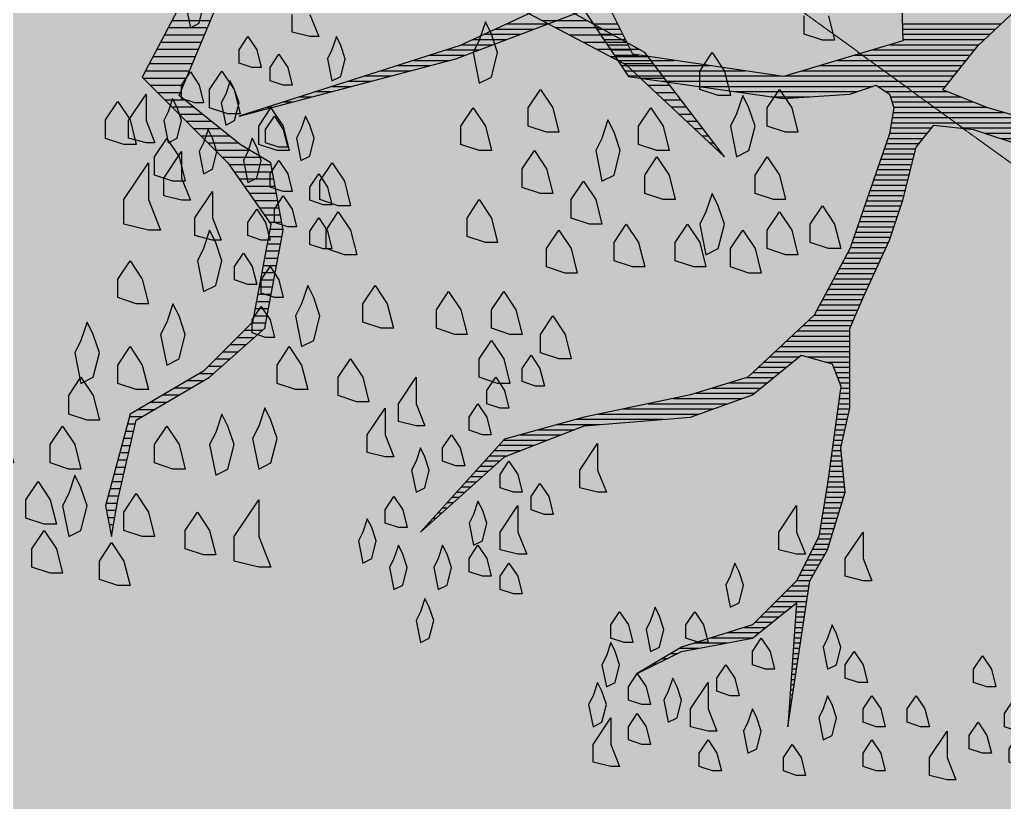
# Model space of a CAD drawing. Header units: millimetres. Extents: x -249630 to 95394, y -188036 to 109963.
# Drawn here: x -97251 to -96021, y 51603 to 52581 of the extents above; entities that cross this region are included whole.
import ezdxf

# ---------------------------------------------------------------- set-up
doc = ezdxf.new("R2010")
doc.units = ezdxf.units.MM
doc.linetypes.add('HIDDEN2', pattern=[4.7625, 3.175, -1.5875])
doc.layers.add('Arboles', color=86, linetype='Continuous')
doc.layers.add('Layer2', color=8, linetype='Continuous')

# ---------------------------------------------------------------- blocks, each defined once
blk = doc.blocks.new('A1')
at = {"color": 251}
for p, q in [((7.2747, 9.7881), (7.3534, 9.7881)), ((7.4418, 9.7881), (7.4883, 9.7881)), ((8.0351, 9.7881), (8.2244, 9.7881)), ((7.2532, 9.7781), (7.3271, 9.7781)), ((7.4484, 9.7781), (7.4933, 9.7781)), ((8.0355, 9.7781), (8.2138, 9.7781)), ((7.2101, 9.7581), (7.2743, 9.7581)), ((7.2317, 9.7681), (7.3007, 9.7681)), ((7.4551, 9.7681), (7.4983, 9.7681)), ((7.4618, 9.7581), (7.5033, 9.7581)), ((8.0358, 9.7681), (8.2033, 9.7681)), ((8.0361, 9.7581), (8.1927, 9.7581)), ((7.1886, 9.7481), (7.248, 9.7481)), ((7.4684, 9.7481), (7.5083, 9.7481)), ((8.0118, 9.7481), (8.1821, 9.7481)), ((7.1586, 9.7381), (7.2216, 9.7381)), ((7.4751, 9.7381), (7.5133, 9.7381)), ((7.9781, 9.7381), (8.1738, 9.7381)), ((7.0961, 9.7181), (7.1652, 9.7181)), ((7.1273, 9.7281), (7.1952, 9.7281)), ((7.4818, 9.7281), (7.5291, 9.7281)), ((7.4884, 9.7181), (7.5971, 9.7181)), ((7.9106, 9.7181), (8.1578, 9.7181)), ((7.9443, 9.7281), (8.1658, 9.7281)), ((7.0648, 9.7081), (7.1275, 9.7081)), ((7.4951, 9.7081), (7.6651, 9.7081)), ((7.8768, 9.7081), (8.1498, 9.7081)), ((7.0336, 9.6981), (7.0899, 9.6981)), ((7.5018, 9.6981), (7.7331, 9.6981)), ((7.8431, 9.6981), (8.1418, 9.6981)), ((6.9392, 9.6787), (6.9562, 9.6872)), ((6.9711, 9.6781), (7.0145, 9.6781)), ((7.0023, 9.6881), (7.0522, 9.6881)), ((7.5084, 9.6881), (7.8011, 9.6881)), ((7.5733, 9.6781), (8.1258, 9.6781)), ((7.8094, 9.6881), (8.1338, 9.6881)), ((6.9398, 9.6681), (6.9768, 9.6681)), ((7.6433, 9.6681), (7.9787, 9.6681)), ((7.9885, 9.6681), (8.1178, 9.6681)), ((6.8773, 9.6481), (6.9014, 9.6481)), ((6.9086, 9.6581), (6.9391, 9.6581)), ((7.7133, 9.6581), (7.9487, 9.6581)), ((7.7833, 9.6481), (7.8566, 9.6481)), ((8.0035, 9.6581), (8.1219, 9.6581)), ((8.0124, 9.6481), (8.1469, 9.6481)), ((6.8461, 9.6381), (6.8637, 9.6381)), ((8.0158, 9.6381), (8.1719, 9.6381)), ((6.8148, 9.6281), (6.826, 9.6281)), ((8.0191, 9.6281), (8.1969, 9.6281)), ((8.0159, 9.6081), (8.2646, 9.6081)), ((8.0176, 9.6181), (8.2306, 9.6181)), ((8.0143, 9.5981), (8.2986, 9.5981)), ((8.0126, 9.5881), (8.0912, 9.5881)), ((8.1465, 9.5881), (8.3326, 9.5881)), ((8.0077, 9.5681), (8.0752, 9.5681)), ((8.0109, 9.5781), (8.0832, 9.5781)), ((8.1937, 9.5781), (8.3477, 9.5781)), ((8.2237, 9.5681), (8.3552, 9.5681)), ((8.0043, 9.5581), (8.0672, 9.5581)), ((8.0008, 9.5481), (8.061, 9.5481)), ((7.9939, 9.5281), (8.056, 9.5281)), ((7.9973, 9.5381), (8.0585, 9.5381)), ((7.9904, 9.5181), (8.0535, 9.5181)), ((7.9835, 9.4981), (8.0485, 9.4981)), ((7.987, 9.5081), (8.051, 9.5081)), ((7.98, 9.4881), (8.046, 9.4881)), ((7.9766, 9.4781), (8.0435, 9.4781)), ((7.9696, 9.4581), (8.0385, 9.4581)), ((7.9731, 9.4681), (8.041, 9.4681)), ((7.9662, 9.4481), (8.0359, 9.4481)), ((7.9627, 9.4381), (8.0325, 9.4381)), ((7.9558, 9.4181), (8.0259, 9.4181)), ((7.9593, 9.4281), (8.0292, 9.4281)), ((7.9523, 9.4081), (8.0225, 9.4081)), ((7.9454, 9.3881), (8.0159, 9.3881)), ((7.9489, 9.3981), (8.0192, 9.3981)), ((7.942, 9.3781), (8.0125, 9.3781)), ((7.9385, 9.3681), (8.0086, 9.3681)), ((7.9302, 9.3481), (7.9994, 9.3481)), ((7.935, 9.3581), (8.004, 9.3581)), ((7.9248, 9.3381), (7.9948, 9.3381)), ((7.9195, 9.3281), (7.9902, 9.3281)), ((7.9088, 9.3081), (7.9809, 9.3081)), ((7.9142, 9.3181), (7.9855, 9.3181)), ((7.9035, 9.2981), (7.9763, 9.2981)), ((7.8982, 9.2881), (7.9717, 9.2881)), ((7.8875, 9.2681), (7.9625, 9.2681)), ((7.8928, 9.2781), (7.9671, 9.2781)), ((7.8822, 9.2581), (7.958, 9.2581)), ((7.8715, 9.2381), (7.9494, 9.2381)), ((7.8768, 9.2481), (7.9537, 9.2481)), ((7.8662, 9.2281), (7.9451, 9.2281)), ((7.8555, 9.2181), (7.9408, 9.2181)), ((7.834, 9.1981), (7.9342, 9.1981)), ((7.8447, 9.2081), (7.9365, 9.2081)), ((7.8233, 9.1881), (7.9342, 9.1881)), ((7.8126, 9.1781), (7.9342, 9.1781)), ((7.7912, 9.1581), (7.9342, 9.1581)), ((7.8019, 9.1681), (7.9342, 9.1681)), ((7.7805, 9.1481), (7.8364, 9.1481)), ((7.8526, 9.1481), (7.9342, 9.1481)), ((7.7697, 9.1381), (7.8242, 9.1381)), ((7.8876, 9.1381), (7.9342, 9.1381)), ((7.7483, 9.1181), (7.7998, 9.1181)), ((7.759, 9.1281), (7.812, 9.1281)), ((7.9027, 9.1281), (7.9342, 9.1281)), ((7.9067, 9.1181), (7.9342, 9.1181)), ((8.4293, 9.1181), (8.484, 9.1181)), ((8.4346, 9.1281), (8.4883, 9.1281)), ((8.9481, 9.1281), (9.0104, 9.1281)), ((8.9671, 9.1181), (9.0284, 9.1181)), ((7.7356, 9.1081), (7.7875, 9.1081)), ((7.9107, 9.1081), (7.9342, 9.1081)), ((8.4241, 9.1081), (8.4798, 9.1081)), ((8.9861, 9.1081), (9.0464, 9.1081)), ((7.6706, 9.0881), (7.7631, 9.0881)), ((7.7031, 9.0981), (7.7753, 9.0981)), ((7.9147, 9.0981), (7.9342, 9.0981)), ((7.9166, 9.0881), (7.9342, 9.0881)), ((8.4136, 9.0881), (8.4714, 9.0881)), ((8.4189, 9.0981), (8.4756, 9.0981)), ((9.0051, 9.0981), (9.0644, 9.0981)), ((9.0241, 9.0881), (9.0824, 9.0881)), ((7.6381, 9.0781), (7.7509, 9.0781)), ((7.9153, 9.0781), (7.9342, 9.0781)), ((8.4084, 9.0781), (8.4672, 9.0781)), ((9.0431, 9.0781), (9.0948, 9.0781)), ((7.5949, 9.0681), (7.7278, 9.0681)), ((7.9139, 9.0681), (7.9342, 9.0681)), ((8.4031, 9.0681), (8.463, 9.0681)), ((9.0621, 9.0681), (9.1025, 9.0681)), ((7.4989, 9.0481), (7.6718, 9.0481)), ((7.5469, 9.0581), (7.6998, 9.0581)), ((7.9112, 9.0481), (7.9339, 9.0481)), ((7.9125, 9.0581), (7.9342, 9.0581)), ((8.3948, 9.0481), (8.4546, 9.0481)), ((8.3979, 9.0581), (8.4588, 9.0581)), ((9.0741, 9.0581), (9.1101, 9.0581)), ((9.0848, 9.0481), (9.1178, 9.0481)), ((7.4509, 9.0381), (7.6438, 9.0381)), ((7.9098, 9.0381), (7.9316, 9.0381)), ((8.4048, 9.0381), (8.4504, 9.0381)), ((9.0955, 9.0381), (9.1254, 9.0381)), ((7.4082, 9.0281), (7.5755, 9.0281)), ((7.9085, 9.0281), (7.9294, 9.0281)), ((8.4148, 9.0281), (8.4461, 9.0281)), ((9.1061, 9.0281), (9.1331, 9.0281)), ((7.3362, 9.0081), (7.405, 9.0081)), ((7.3722, 9.0181), (7.4555, 9.0181)), ((7.9057, 9.0081), (7.925, 9.0081)), ((7.9071, 9.0181), (7.9272, 9.0181)), ((8.4248, 9.0181), (8.4517, 9.0181)), ((8.4348, 9.0081), (8.4642, 9.0081)), ((9.0822, 8.9814), (9.0992, 9.0069)), ((9.0992, 9.0069), (9.1162, 8.9814)), ((9.1168, 9.0181), (9.1407, 9.0181)), ((9.1275, 9.0081), (9.1484, 9.0081)), ((7.3002, 8.9981), (7.3793, 8.9981)), ((7.9044, 8.9981), (7.9228, 8.9981)), ((8.4448, 8.9981), (8.4767, 8.9981)), ((9.1381, 8.9981), (9.156, 8.9981)), ((7.2601, 8.9781), (7.3279, 8.9781)), ((7.2692, 8.9881), (7.3536, 8.9881)), ((7.9016, 8.9781), (7.9183, 8.9781)), ((7.903, 8.9881), (7.9205, 8.9881)), ((8.4548, 8.9881), (8.4892, 8.9881)), ((8.4648, 8.9781), (8.5017, 8.9781)), ((9.1488, 8.9881), (9.1637, 8.9881)), ((9.1595, 8.9781), (9.1713, 8.9781)), ((7.2511, 8.9681), (7.3021, 8.9681)), ((7.9003, 8.9681), (7.9176, 8.9681)), ((8.4748, 8.9681), (8.5142, 8.9681)), ((9.1701, 8.9681), (9.179, 8.9681)), ((7.242, 8.9581), (7.2764, 8.9581)), ((7.8989, 8.9581), (7.9186, 8.9581)), ((8.4848, 8.9581), (8.5267, 8.9581)), ((9.1808, 8.9581), (9.1866, 8.9581)), ((7.224, 8.9381), (7.2509, 8.9381)), ((7.233, 8.9481), (7.2621, 8.9481)), ((7.8962, 8.9381), (7.9206, 8.9381)), ((7.8975, 8.9481), (7.9196, 8.9481)), ((8.4948, 8.9481), (8.5425, 8.9481)), ((8.5048, 8.9381), (8.5592, 8.9381)), ((9.1915, 8.9481), (9.1942, 8.9481)), ((7.2149, 8.9281), (7.2398, 8.9281)), ((7.8948, 8.9281), (7.9216, 8.9281)), ((8.5141, 8.9281), (8.5724, 8.9281)), ((7.2059, 8.9181), (7.2286, 8.9181)), ((7.8935, 8.9181), (7.9226, 8.9181)), ((8.5211, 8.9181), (8.5742, 8.9181)), ((7.1878, 8.8981), (7.2062, 8.8981)), ((7.1968, 8.9081), (7.2174, 8.9081)), ((7.8905, 8.8981), (7.9246, 8.8981)), ((7.8921, 8.9081), (7.9236, 8.9081)), ((8.5281, 8.9081), (8.576, 8.9081)), ((8.5351, 8.8981), (8.5778, 8.8981)), ((7.1787, 8.8881), (7.195, 8.8881)), ((7.8889, 8.8881), (7.9256, 8.8881)), ((8.5421, 8.8881), (8.5797, 8.8881)), ((7.1697, 8.8781), (7.1839, 8.8781)), ((7.8872, 8.8781), (7.9227, 8.8781)), ((8.5491, 8.8781), (8.5815, 8.8781)), ((7.1516, 8.8581), (7.1615, 8.8581)), ((7.1606, 8.8681), (7.1727, 8.8681)), ((7.8839, 8.8581), (7.9165, 8.8581)), ((7.8855, 8.8681), (7.9196, 8.8681)), ((8.5561, 8.8681), (8.5833, 8.8681)), ((8.5631, 8.8581), (8.5851, 8.8581)), ((7.1425, 8.8481), (7.1503, 8.8481)), ((7.8822, 8.8481), (7.9134, 8.8481)), ((8.5701, 8.8481), (8.5869, 8.8481)), ((7.1244, 8.8281), (7.128, 8.8281)), ((7.1335, 8.8381), (7.1392, 8.8381)), ((7.8789, 8.8281), (7.9073, 8.8281)), ((7.8805, 8.8381), (7.9103, 8.8381)), ((8.5687, 8.8281), (8.5873, 8.8281)), ((8.5706, 8.8381), (8.5888, 8.8381)), ((7.1154, 8.8181), (7.1168, 8.8181)), ((7.8772, 8.8181), (7.9042, 8.8181)), ((8.5669, 8.8181), (8.5855, 8.8181)), ((7.8755, 8.8081), (7.9011, 8.8081)), ((8.565, 8.8081), (8.5836, 8.8081)), ((7.8673, 8.7881), (7.895, 8.7881)), ((7.8723, 8.7981), (7.898, 8.7981)), ((8.5612, 8.7881), (8.5798, 8.7881)), ((8.5631, 8.7981), (8.5817, 8.7981)), ((7.8623, 8.7781), (7.8919, 8.7781)), ((8.5594, 8.7781), (8.578, 8.7781)), ((7.8573, 8.7681), (7.8864, 8.7681)), ((8.5575, 8.7681), (8.5761, 8.7681)), ((7.8473, 8.7481), (7.8749, 8.7481)), ((7.8523, 8.7581), (7.8807, 8.7581)), ((8.5537, 8.7481), (8.5723, 8.7481)), ((8.5556, 8.7581), (8.5742, 8.7581)), ((7.8423, 8.7381), (7.8692, 8.7381)), ((8.5519, 8.7381), (8.5705, 8.7381)), ((7.8373, 8.7281), (7.8635, 8.7281)), ((8.55, 8.7281), (8.5686, 8.7281)), ((7.8224, 8.7081), (7.8562, 8.7081)), ((7.8323, 8.7181), (7.8578, 8.7181)), ((8.5452, 8.7081), (8.5648, 8.7081)), ((8.5481, 8.7181), (8.5667, 8.7181)), ((7.8124, 8.6981), (7.8546, 8.6981)), ((8.5352, 8.6981), (8.5604, 8.6981)), ((7.7924, 8.6781), (7.8516, 8.6781)), ((7.8024, 8.6881), (7.8531, 8.6881)), ((8.5152, 8.6781), (8.5379, 8.6781)), ((8.5252, 8.6881), (8.5492, 8.6881)), ((7.7824, 8.6681), (7.8231, 8.6681)), ((7.8316, 8.6681), (7.8501, 8.6681)), ((8.5052, 8.6681), (8.5267, 8.6681)), ((7.7724, 8.6581), (7.8106, 8.6581)), ((7.8309, 8.6581), (7.8486, 8.6581)), ((8.4952, 8.6581), (8.5154, 8.6581)), ((7.7524, 8.6381), (7.7856, 8.6381)), ((7.7624, 8.6481), (7.7981, 8.6481)), ((7.8295, 8.6381), (7.8456, 8.6381)), ((7.8302, 8.6481), (7.8471, 8.6481)), ((8.473, 8.6381), (8.4929, 8.6381)), ((8.4852, 8.6481), (8.5042, 8.6481)), ((7.7321, 8.6281), (7.7731, 8.6281)), ((7.8288, 8.6281), (7.844, 8.6281)), ((8.4558, 8.6281), (8.4789, 8.6281)), ((7.7001, 8.6181), (7.7606, 8.6181)), ((7.828, 8.6181), (7.8425, 8.6181)), ((8.4387, 8.6181), (8.4618, 8.6181)), ((7.6361, 8.5981), (7.6982, 8.5981)), ((7.6681, 8.6081), (7.7481, 8.6081)), ((7.8266, 8.5981), (7.8395, 8.5981)), ((7.8273, 8.6081), (7.841, 8.6081)), ((8.4044, 8.5981), (8.4275, 8.5981)), ((8.4215, 8.6081), (8.4446, 8.6081)), ((7.6074, 8.5881), (7.6448, 8.5881)), ((7.8259, 8.5881), (7.838, 8.5881)), ((8.3872, 8.5881), (8.4103, 8.5881)), ((7.5741, 8.5681), (7.5837, 8.5681)), ((7.5908, 8.5781), (7.6037, 8.5781)), ((7.8245, 8.5681), (7.835, 8.5681)), ((7.8252, 8.5781), (7.8365, 8.5781)), ((8.3727, 8.5681), (8.3837, 8.5681)), ((8.3754, 8.5781), (8.3932, 8.5781)), ((7.5574, 8.5581), (7.5637, 8.5581)), ((7.8238, 8.5581), (7.8334, 8.5581)), ((8.3701, 8.5581), (8.3814, 8.5581)), ((7.823, 8.5481), (7.8319, 8.5481)), ((8.3674, 8.5481), (8.3791, 8.5481)), ((7.8216, 8.5281), (7.8289, 8.5281)), ((7.8223, 8.5381), (7.8304, 8.5381)), ((8.3621, 8.5281), (8.3745, 8.5281)), ((8.3647, 8.5381), (8.3768, 8.5381)), ((7.8209, 8.5181), (7.8274, 8.5181)), ((8.3594, 8.5181), (8.3722, 8.5181)), ((7.8202, 8.5081), (7.8259, 8.5081)), ((8.3567, 8.5081), (8.3698, 8.5081)), ((7.8188, 8.4881), (7.8228, 8.4881)), ((7.8195, 8.4981), (7.8243, 8.4981)), ((8.3514, 8.4881), (8.3652, 8.4881)), ((8.3541, 8.4981), (8.3675, 8.4981)), ((7.818, 8.4781), (7.8213, 8.4781)), ((8.3487, 8.4781), (8.3629, 8.4781)), ((7.8173, 8.4681), (7.8198, 8.4681)), ((8.3461, 8.4681), (8.3606, 8.4681)), ((7.8166, 8.4581), (7.8183, 8.4581)), ((8.3434, 8.4581), (8.3586, 8.4581)), ((8.3436, 8.4481), (8.3569, 8.4481)), ((8.3456, 8.4381), (8.3553, 8.4381)), ((8.3476, 8.4281), (8.3536, 8.4281)), ((8.3496, 8.4181), (8.3519, 8.4181))]:
    blk.add_line(p, q, dxfattribs=at)
at = {"color": 42}
for p, q in [((6.7836, 9.6181), (6.7883, 9.6181)), ((7.5408, 8.5481), (7.5437, 8.5481)), ((7.8159, 8.4481), (7.8168, 8.4481)), ((7.8152, 8.4381), (7.8153, 8.4381))]:
    blk.add_line(p, q, dxfattribs=at)
at = {"layer": 'Arboles', "color": 7}
for p, q in [((8.0277, 10.0104), (8.0362, 9.7553)), ((8.1808, 9.7468), (8.3424, 9.8998)), ((7.4239, 9.8573), (7.1858, 9.7468)), ((7.5175, 9.7298), (7.4494, 9.8658)), ((7.1773, 9.7213), (7.4239, 9.8148)), ((7.4239, 9.8148), (7.509, 9.6872)), ((7.1858, 9.7468), (6.7606, 9.6107)), ((8.0362, 9.7553), (7.8066, 9.6872)), ((8.1128, 9.6617), (8.1808, 9.7468)), ((7.8066, 9.6872), (7.5175, 9.7298)), ((6.7606, 9.6107), (7.1773, 9.7213)), ((7.509, 9.6872), (7.8066, 9.6447)), ((7.9342, 9.6532), (7.9852, 9.6702)), ((7.9852, 9.6702), (8.0107, 9.6532)), ((8.1978, 9.6277), (8.1128, 9.6617)), ((7.8066, 9.6447), (7.9342, 9.6532)), ((8.0107, 9.6532), (8.0192, 9.6277)), ((8.0192, 9.6277), (8.0107, 9.5767)), ((8.3424, 9.5852), (8.1978, 9.6277)), ((8.0617, 9.5512), (8.0957, 9.5937)), ((8.0957, 9.5937), (8.1723, 9.5852)), ((8.1723, 9.5852), (8.2743, 9.5512)), ((8.0107, 9.5767), (7.9342, 9.3556)), ((8.0362, 9.4491), (8.0617, 9.5512)), ((8.0107, 9.3726), (8.0362, 9.4491)), ((7.9597, 9.262), (8.0107, 9.3726)), ((7.9342, 9.3556), (7.8661, 9.228)), ((7.9342, 9.2025), (7.9597, 9.262)), ((7.8661, 9.228), (7.7386, 9.109)), ((8.4869, 9.228), (8.3934, 9.0494)), ((7.9342, 9.1345), (7.9342, 9.2025)), ((8.4444, 9.0239), (8.5124, 9.1855)), ((9.0907, 9.0835), (8.9376, 9.1685)), ((7.7471, 9.0749), (7.8406, 9.1515)), ((7.8406, 9.1515), (7.9002, 9.1345)), ((8.9036, 9.1515), (9.0652, 9.0664)), ((7.9002, 9.1345), (7.9172, 9.092)), ((7.9342, 9.0494), (7.9342, 9.1345)), ((7.7386, 9.109), (7.628, 9.0749)), ((7.9172, 9.092), (7.8917, 8.9049)), ((7.628, 9.0749), (7.4239, 9.0324)), ((7.628, 9.0324), (7.7471, 9.0749)), ((9.2013, 8.9389), (9.0907, 9.0835)), ((9.0652, 9.0664), (9.2013, 8.9389)), ((7.9172, 8.9729), (7.9342, 9.0494)), ((8.3934, 9.0494), (8.5124, 8.9304)), ((7.4239, 9.0324), (7.2709, 8.9899)), ((7.4239, 9.0154), (7.628, 9.0324)), ((8.5294, 8.9559), (8.4444, 9.0239)), ((7.2709, 8.9559), (7.4239, 9.0154)), ((7.2709, 8.9899), (7.1093, 8.8113)), ((7.9257, 8.8879), (7.9172, 8.9729)), ((7.1093, 8.8113), (7.2709, 8.9559)), ((8.572, 8.9304), (8.5294, 8.9559)), ((8.5124, 8.9304), (8.572, 8.8453)), ((8.589, 8.8368), (8.572, 8.9304)), ((7.8917, 8.9049), (7.8746, 8.8028)), ((7.8917, 8.7773), (7.9257, 8.8879)), ((8.572, 8.8453), (8.5465, 8.7093)), ((8.5635, 8.7008), (8.589, 8.8368)), ((7.8746, 8.8028), (7.8321, 8.7178)), ((7.8576, 8.7178), (7.8917, 8.7773)), ((7.8321, 8.7178), (7.7471, 8.6327)), ((7.8151, 8.4371), (7.8576, 8.7178)), ((8.5465, 8.7093), (8.4784, 8.6412)), ((8.4869, 8.6327), (8.5635, 8.7008)), ((7.7471, 8.6072), (7.8321, 8.6753)), ((7.8321, 8.6753), (7.8151, 8.4371)), ((8.4784, 8.6412), (8.3764, 8.5817)), ((7.7471, 8.6327), (7.611, 8.5902)), ((8.3849, 8.5732), (8.4869, 8.6327)), ((7.611, 8.5817), (7.7471, 8.6072)), ((7.611, 8.5902), (7.526, 8.5392)), ((7.526, 8.5392), (7.611, 8.5817)), ((8.3764, 8.5817), (8.3424, 8.4541)), ((8.3594, 8.4627), (8.3849, 8.5732)), ((8.3509, 8.4116), (8.3594, 8.4627)), ((8.3424, 8.4541), (8.3509, 8.4116))]:
    blk.add_line(p, q, dxfattribs=at)
at = {"layer": 'Arboles'}
for p, q in [((6.6586, 9.8233), (6.6671, 9.7808)), ((6.6841, 9.7893), (6.6926, 9.8233)), ((6.8627, 9.7723), (6.8627, 9.8063)), ((6.8967, 9.8063), (6.9137, 9.7638)), ((6.6671, 9.7808), (6.6841, 9.7893)), ((6.8967, 9.7638), (6.8627, 9.7723)), ((6.7606, 9.7383), (6.7776, 9.7638)), ((6.7776, 9.7638), (6.7946, 9.7383)), ((6.9137, 9.7638), (6.8967, 9.7638)), ((6.9477, 9.7638), (6.9392, 9.7383)), ((6.9562, 9.7468), (6.9477, 9.7638)), ((6.9647, 9.7213), (6.9562, 9.7468)), ((6.7606, 9.7128), (6.7606, 9.7383)), ((6.7946, 9.7383), (6.8032, 9.7042)), ((6.8202, 9.7042), (6.8372, 9.7298)), ((6.8372, 9.7298), (6.8542, 9.7042)), ((6.9392, 9.7383), (6.9307, 9.7213)), ((6.9307, 9.7213), (6.9392, 9.6787)), ((6.9562, 9.6872), (6.9647, 9.7213)), ((6.7861, 9.7042), (6.7606, 9.7128)), ((6.8032, 9.7042), (6.7861, 9.7042)), ((6.8202, 9.6787), (6.8202, 9.7042)), ((6.8542, 9.7042), (6.8627, 9.6702)), ((6.6501, 9.6702), (6.6671, 9.6957)), ((6.6671, 9.6957), (6.6841, 9.6702)), ((6.7436, 9.6787), (6.7351, 9.6532)), ((6.7521, 9.6617), (6.7436, 9.6787)), ((6.8457, 9.6702), (6.8202, 9.6787)), ((6.6501, 9.6447), (6.6501, 9.6702)), ((6.6841, 9.6702), (6.6926, 9.6362)), ((6.7606, 9.6362), (6.7521, 9.6617)), ((6.8627, 9.6702), (6.8457, 9.6702)), ((6.548, 9.6022), (6.582, 9.6532)), ((6.582, 9.6532), (6.582, 9.6022)), ((6.7351, 9.6532), (6.7266, 9.6362)), ((6.6331, 9.6447), (6.6246, 9.6192)), ((6.6416, 9.6277), (6.6331, 9.6447)), ((6.6756, 9.6362), (6.6501, 9.6447)), ((6.6926, 9.6362), (6.6756, 9.6362)), ((6.7266, 9.6362), (6.7351, 9.5937)), ((6.7521, 9.6022), (6.7606, 9.6362)), ((6.6501, 9.6022), (6.6416, 9.6277)), ((6.6246, 9.6192), (6.6161, 9.6022)), ((6.8117, 9.5852), (6.8287, 9.6107)), ((6.8287, 9.6107), (6.8457, 9.5852)), ((6.8882, 9.6107), (6.8797, 9.5852)), ((6.8967, 9.5937), (6.8882, 9.6107)), ((6.548, 9.5682), (6.548, 9.6022)), ((6.582, 9.6022), (6.5991, 9.5597)), ((6.6161, 9.6022), (6.6246, 9.5597)), ((6.6416, 9.5682), (6.6501, 9.6022)), ((6.7351, 9.5937), (6.7521, 9.6022)), ((6.9052, 9.5682), (6.8967, 9.5937)), ((6.7011, 9.5852), (6.6926, 9.5597)), ((6.7096, 9.5682), (6.7011, 9.5852)), ((6.8117, 9.5597), (6.8117, 9.5852)), ((6.8457, 9.5852), (6.8542, 9.5512)), ((6.8797, 9.5852), (6.8712, 9.5682)), ((6.582, 9.5597), (6.548, 9.5682)), ((6.6246, 9.5597), (6.6416, 9.5682)), ((6.7181, 9.5427), (6.7096, 9.5682)), ((6.7861, 9.5682), (6.7776, 9.5427)), ((6.7946, 9.5512), (6.7861, 9.5682)), ((6.8712, 9.5682), (6.8797, 9.5257)), ((6.8967, 9.5342), (6.9052, 9.5682)), ((6.5991, 9.5597), (6.582, 9.5597)), ((6.6926, 9.5597), (6.6841, 9.5427)), ((6.8372, 9.5512), (6.8117, 9.5597)), ((6.6161, 9.4916), (6.6501, 9.5427)), ((6.6501, 9.5427), (6.6501, 9.4916)), ((6.6841, 9.5427), (6.6926, 9.5002)), ((6.7096, 9.5087), (6.7181, 9.5427)), ((6.7776, 9.5427), (6.7691, 9.5257)), ((6.8032, 9.5257), (6.7946, 9.5512)), ((6.8542, 9.5512), (6.8372, 9.5512)), ((6.7691, 9.5257), (6.7776, 9.4831)), ((6.7946, 9.4916), (6.8032, 9.5257)), ((6.8202, 9.5002), (6.8372, 9.5257)), ((6.8372, 9.5257), (6.8542, 9.5002)), ((6.8797, 9.5257), (6.8967, 9.5342)), ((6.6926, 9.5002), (6.7096, 9.5087)), ((6.8202, 9.4746), (6.8202, 9.5002)), ((6.8542, 9.5002), (6.8627, 9.4661)), ((6.8967, 9.4746), (6.9137, 9.5002)), ((6.9137, 9.5002), (6.9307, 9.4746)), ((6.6161, 9.4576), (6.6161, 9.4916)), ((6.6501, 9.4916), (6.6671, 9.4491)), ((6.7776, 9.4831), (6.7946, 9.4916)), ((6.8457, 9.4661), (6.8202, 9.4746)), ((6.8967, 9.4491), (6.8967, 9.4746)), ((6.9307, 9.4746), (6.9392, 9.4406)), ((6.6501, 9.4491), (6.6161, 9.4576)), ((6.6756, 9.4151), (6.7096, 9.4661)), ((6.7096, 9.4661), (6.7096, 9.4151)), ((6.8287, 9.4321), (6.8457, 9.4576)), ((6.8627, 9.4661), (6.8457, 9.4661)), ((6.8457, 9.4576), (6.8627, 9.4321)), ((6.6671, 9.4491), (6.6501, 9.4491)), ((6.9222, 9.4406), (6.8967, 9.4491)), ((6.7776, 9.4066), (6.7946, 9.4321)), ((6.7946, 9.4321), (6.8117, 9.4066)), ((6.8287, 9.4066), (6.8287, 9.4321)), ((6.8627, 9.4321), (6.8712, 9.3981)), ((6.9392, 9.4406), (6.9222, 9.4406)), ((6.6756, 9.3811), (6.6756, 9.4151)), ((6.7096, 9.4151), (6.7266, 9.3726)), ((6.8967, 9.3896), (6.9137, 9.4151)), ((6.9137, 9.4151), (6.9307, 9.3896)), ((6.7776, 9.3811), (6.7776, 9.4066)), ((6.8117, 9.4066), (6.8202, 9.3726)), ((6.8542, 9.3981), (6.8287, 9.4066)), ((6.8712, 9.3981), (6.8542, 9.3981)), ((6.8967, 9.3641), (6.8967, 9.3896)), ((6.9307, 9.3896), (6.9392, 9.3556)), ((6.7096, 9.3726), (6.6756, 9.3811)), ((6.8032, 9.3726), (6.7776, 9.3811)), ((6.7266, 9.3726), (6.7096, 9.3726)), ((6.8202, 9.3726), (6.8032, 9.3726)), ((6.9222, 9.3556), (6.8967, 9.3641)), ((6.7521, 9.3216), (6.7691, 9.3471)), ((6.7691, 9.3471), (6.7861, 9.3216)), ((6.9392, 9.3556), (6.9222, 9.3556)), ((6.7521, 9.2961), (6.7521, 9.3216)), ((6.7861, 9.3216), (6.7946, 9.2875)), ((6.8032, 9.2961), (6.8202, 9.3216)), ((6.8202, 9.3216), (6.8372, 9.2961)), ((6.7776, 9.2875), (6.7521, 9.2961)), ((6.8032, 9.2705), (6.8032, 9.2961)), ((6.8372, 9.2961), (6.8457, 9.262)), ((6.7946, 9.2875), (6.7776, 9.2875)), ((6.8287, 9.262), (6.8032, 9.2705)), ((6.8457, 9.262), (6.8287, 9.262)), ((6.7861, 9.2195), (6.8032, 9.245)), ((6.8032, 9.245), (6.8202, 9.2195)), ((6.7861, 9.194), (6.7861, 9.2195)), ((6.8202, 9.2195), (6.8287, 9.1855)), ((6.8117, 9.1855), (6.7861, 9.194)), ((6.8287, 9.1855), (6.8117, 9.1855)), ((7.3049, 9.126), (7.3219, 9.1515)), ((7.3219, 9.1515), (7.3389, 9.126)), ((9.3118, 9.109), (9.3118, 9.1345)), ((9.3458, 9.1345), (9.3543, 9.1005)), ((7.3049, 9.1005), (7.3049, 9.126)), ((7.3389, 9.126), (7.3474, 9.092)), ((8.8696, 9.126), (8.8611, 9.1005)), ((8.8781, 9.109), (8.8696, 9.126)), ((7.0668, 9.0579), (7.1008, 9.109)), ((7.1008, 9.109), (7.1008, 9.0579)), ((7.2369, 9.0835), (7.2539, 9.109)), ((7.2539, 9.109), (7.2709, 9.0835)), ((8.8866, 9.0835), (8.8781, 9.109)), ((9.3373, 9.1005), (9.3118, 9.109)), ((7.3304, 9.092), (7.3049, 9.1005)), ((7.3474, 9.092), (7.3304, 9.092)), ((8.8611, 9.1005), (8.8526, 9.0835)), ((9.3543, 9.1005), (9.3373, 9.1005)), ((7.2369, 9.0579), (7.2369, 9.0835)), ((7.2709, 9.0835), (7.2794, 9.0494)), ((8.8526, 9.0835), (8.8611, 9.0409)), ((8.8781, 9.0494), (8.8866, 9.0835)), ((9.1672, 9.0579), (9.1842, 9.0835)), ((9.1842, 9.0835), (9.2013, 9.0579)), ((7.0072, 8.9984), (7.0413, 9.0494)), ((7.0413, 9.0494), (7.0413, 8.9984)), ((7.0668, 9.0239), (7.0668, 9.0579)), ((7.1008, 9.0579), (7.1178, 9.0154)), ((7.2028, 9.0324), (7.2198, 9.0579)), ((7.2198, 9.0579), (7.2369, 9.0324)), ((7.2624, 9.0494), (7.2369, 9.0579)), ((7.2794, 9.0494), (7.2624, 9.0494)), ((8.4869, 9.0324), (8.5039, 9.0579)), ((8.5039, 9.0579), (8.5209, 9.0324)), ((8.8611, 9.0409), (8.8781, 9.0494)), ((9.1672, 9.0324), (9.1672, 9.0579)), ((9.2013, 9.0579), (9.2098, 9.0239)), ((7.1008, 9.0154), (7.0668, 9.0239)), ((7.2028, 9.0069), (7.2028, 9.0324)), ((7.2369, 9.0324), (7.2454, 8.9984)), ((8.4869, 9.0069), (8.4869, 9.0324)), ((8.5209, 9.0324), (8.5294, 8.9984)), ((8.9291, 9.0069), (8.9461, 9.0324)), ((8.9461, 9.0324), (8.9631, 9.0069)), ((9.1928, 9.0239), (9.1672, 9.0324)), ((9.2098, 9.0239), (9.1928, 9.0239)), ((9.2268, 9.0239), (9.2183, 8.9984)), ((9.2353, 9.0069), (9.2268, 9.0239)), ((9.2608, 9.0069), (9.2778, 9.0324)), ((9.2778, 9.0324), (9.2948, 9.0069)), ((7.1178, 9.0154), (7.1008, 9.0154)), ((7.2283, 8.9984), (7.2028, 9.0069)), ((8.3424, 8.9899), (8.3594, 9.0154)), ((8.3594, 9.0154), (8.3764, 8.9899)), ((8.5124, 8.9984), (8.4869, 9.0069)), ((8.555, 8.9814), (8.572, 9.0069)), ((8.572, 9.0069), (8.589, 8.9814)), ((8.8356, 8.9814), (8.8526, 9.0069)), ((8.8526, 9.0069), (8.8696, 8.9814)), ((8.9291, 8.9814), (8.9291, 9.0069)), ((8.9631, 9.0069), (8.9717, 8.9729)), ((9.2438, 8.9814), (9.2353, 9.0069)), ((9.2608, 8.9814), (9.2608, 9.0069)), ((9.2948, 9.0069), (9.3033, 8.9729)), ((7.0072, 8.9644), (7.0072, 8.9984)), ((7.0413, 8.9984), (7.0583, 8.9559)), ((7.1518, 8.9729), (7.1688, 8.9984)), ((7.1688, 8.9984), (7.1858, 8.9729)), ((7.2454, 8.9984), (7.2283, 8.9984)), ((8.5294, 8.9984), (8.5124, 8.9984)), ((9.2183, 8.9984), (9.2098, 8.9814)), ((7.4154, 8.9304), (7.4494, 8.9814)), ((7.4494, 8.9814), (7.4494, 8.9304)), ((8.3424, 8.9644), (8.3424, 8.9899)), ((8.3764, 8.9899), (8.3849, 8.9559)), ((8.555, 8.9559), (8.555, 8.9814)), ((8.589, 8.9814), (8.5975, 8.9474)), ((8.8356, 8.9559), (8.8356, 8.9814)), ((8.8696, 8.9814), (8.8781, 8.9474)), ((8.9546, 8.9729), (8.9291, 8.9814)), ((9.0397, 8.9899), (9.0312, 8.9644)), ((9.0482, 8.9729), (9.0397, 8.9899)), ((9.0822, 8.9559), (9.0822, 8.9814)), ((9.1162, 8.9814), (9.1247, 8.9474)), ((9.2098, 8.9814), (9.2183, 8.9389)), ((9.2353, 8.9474), (9.2438, 8.9814)), ((9.2863, 8.9729), (9.2608, 8.9814)), ((7.0413, 8.9559), (7.0072, 8.9644)), ((7.1093, 8.9729), (7.1008, 8.9474)), ((7.1178, 8.9559), (7.1093, 8.9729)), ((7.1518, 8.9474), (7.1518, 8.9729)), ((7.1858, 8.9729), (7.1943, 8.9389)), ((8.3679, 8.9559), (8.3424, 8.9644)), ((8.4104, 8.9389), (8.4274, 8.9644)), ((8.4274, 8.9644), (8.4444, 8.9389)), ((8.9717, 8.9729), (8.9546, 8.9729)), ((9.0312, 8.9644), (9.0227, 8.9474)), ((9.0567, 8.9474), (9.0482, 8.9729)), ((9.3033, 8.9729), (9.2863, 8.9729)), ((7.0583, 8.9559), (7.0413, 8.9559)), ((7.1263, 8.9304), (7.1178, 8.9559)), ((8.3849, 8.9559), (8.3679, 8.9559)), ((8.5805, 8.9474), (8.555, 8.9559)), ((8.8611, 8.9474), (8.8356, 8.9559)), ((9.1077, 8.9474), (9.0822, 8.9559)), ((7.1008, 8.9474), (7.0923, 8.9304)), ((7.1773, 8.9389), (7.1518, 8.9474)), ((7.1943, 8.9389), (7.1773, 8.9389)), ((7.2624, 8.9219), (7.2794, 8.9474)), ((7.2794, 8.9474), (7.2964, 8.9219)), ((8.4104, 8.9134), (8.4104, 8.9389)), ((8.4444, 8.9389), (8.4529, 8.9049)), ((8.5975, 8.9474), (8.5805, 8.9474)), ((8.8781, 8.9474), (8.8611, 8.9474)), ((8.9206, 8.9219), (8.9376, 8.9474)), ((8.9376, 8.9474), (8.9546, 8.9219)), ((9.0227, 8.9474), (9.0312, 8.9049)), ((9.0482, 8.9134), (9.0567, 8.9474)), ((9.0907, 8.9134), (9.1077, 8.9389)), ((9.1247, 8.9474), (9.1077, 8.9474)), ((9.1077, 8.9389), (9.1247, 8.9134)), ((9.2183, 8.9389), (9.2353, 8.9474)), ((9.2438, 8.9134), (9.2608, 8.9389)), ((9.2608, 8.9389), (9.2778, 8.9134)), ((7.0923, 8.9304), (7.1008, 8.8879)), ((7.1178, 8.8964), (7.1263, 8.9304)), ((7.4154, 8.8964), (7.4154, 8.9304)), ((7.4494, 8.9304), (7.4665, 8.8879)), ((8.3679, 8.8794), (8.4019, 8.9304)), ((8.4019, 8.9304), (8.4019, 8.8794)), ((8.64, 8.9049), (8.657, 8.9304)), ((8.657, 8.9304), (8.674, 8.9049)), ((7.2624, 8.8964), (7.2624, 8.9219)), ((7.2964, 8.9219), (7.3049, 8.8879)), ((8.4359, 8.9049), (8.4104, 8.9134)), ((8.9206, 8.8964), (8.9206, 8.9219)), ((8.9546, 8.9219), (8.9631, 8.8879)), ((9.0312, 8.9049), (9.0482, 8.9134)), ((9.0907, 8.8879), (9.0907, 8.9134)), ((9.1247, 8.9134), (9.1332, 8.8794)), ((9.2438, 8.8879), (9.2438, 8.9134)), ((9.2778, 8.9134), (9.2863, 8.8794)), ((7.1008, 8.8879), (7.1178, 8.8964)), ((7.2879, 8.8879), (7.2624, 8.8964)), ((7.3219, 8.8794), (7.3389, 8.9049)), ((7.3389, 8.9049), (7.3559, 8.8794)), ((7.4494, 8.8879), (7.4154, 8.8964)), ((8.4529, 8.9049), (8.4359, 8.9049)), ((8.64, 8.8794), (8.64, 8.9049)), ((8.674, 8.9049), (8.6825, 8.8708)), ((8.9461, 8.8879), (8.9206, 8.8964)), ((8.9887, 8.8794), (9.0057, 8.9049)), ((9.0057, 8.9049), (9.0227, 8.8794)), ((7.3049, 8.8879), (7.2879, 8.8879)), ((7.4665, 8.8879), (7.4494, 8.8879)), ((8.9631, 8.8879), (8.9461, 8.8879)), ((9.1162, 8.8794), (9.0907, 8.8879)), ((9.1842, 8.8879), (9.1757, 8.8623)), ((9.1928, 8.8708), (9.1842, 8.8879)), ((9.2693, 8.8794), (9.2438, 8.8879)), ((7.0413, 8.8538), (7.0583, 8.8794)), ((7.0583, 8.8794), (7.0753, 8.8538)), ((7.2198, 8.8708), (7.2113, 8.8453)), ((7.2283, 8.8538), (7.2198, 8.8708)), ((7.3219, 8.8538), (7.3219, 8.8794)), ((7.3559, 8.8794), (7.3644, 8.8453)), ((8.3679, 8.8453), (8.3679, 8.8794)), ((8.4019, 8.8794), (8.4189, 8.8368)), ((8.6655, 8.8708), (8.64, 8.8794)), ((8.6825, 8.8708), (8.6655, 8.8708)), ((8.8441, 8.8538), (8.8611, 8.8794)), ((8.8611, 8.8794), (8.8781, 8.8538)), ((8.9887, 8.8538), (8.9887, 8.8794)), ((9.0227, 8.8794), (9.0312, 8.8453)), ((9.1332, 8.8794), (9.1162, 8.8794)), ((9.2013, 8.8453), (9.1928, 8.8708)), ((9.2863, 8.8794), (9.2693, 8.8794)), ((9.3203, 8.8453), (9.3373, 8.8708)), ((9.3373, 8.8708), (9.3543, 8.8453)), ((7.2624, 8.8113), (7.2964, 8.8623)), ((7.2964, 8.8623), (7.2964, 8.8113)), ((7.7981, 8.8113), (7.8321, 8.8623)), ((7.8321, 8.8623), (7.8321, 8.8113)), ((8.6485, 8.8368), (8.6655, 8.8623)), ((8.6655, 8.8623), (8.6825, 8.8368)), ((9.1757, 8.8623), (9.1672, 8.8453)), ((9.2608, 8.8368), (9.2778, 8.8623)), ((9.2778, 8.8623), (9.2948, 8.8368)), ((7.0413, 8.8283), (7.0413, 8.8538)), ((7.0753, 8.8538), (7.0838, 8.8198)), ((7.2113, 8.8453), (7.2028, 8.8283)), ((7.2369, 8.8283), (7.2283, 8.8538)), ((7.3474, 8.8453), (7.3219, 8.8538)), ((7.3644, 8.8453), (7.3474, 8.8453)), ((8.4019, 8.8368), (8.3679, 8.8453)), ((8.8441, 8.8283), (8.8441, 8.8538)), ((8.8781, 8.8538), (8.8866, 8.8198)), ((9.0142, 8.8453), (8.9887, 8.8538)), ((9.0312, 8.8453), (9.0142, 8.8453)), ((9.0482, 8.8198), (9.0652, 8.8453)), ((9.0652, 8.8453), (9.0822, 8.8198)), ((9.1332, 8.8198), (9.1502, 8.8453)), ((9.1502, 8.8453), (9.1672, 8.8198)), ((9.1672, 8.8453), (9.1757, 8.8028)), ((9.1928, 8.8113), (9.2013, 8.8453)), ((9.3203, 8.8198), (9.3203, 8.8453)), ((9.3543, 8.8453), (9.3628, 8.8113)), ((7.0072, 8.8368), (6.9987, 8.8113)), ((7.0157, 8.8198), (7.0072, 8.8368)), ((7.0668, 8.8198), (7.0413, 8.8283)), ((7.2028, 8.8283), (7.2113, 8.7858)), ((7.2283, 8.7943), (7.2369, 8.8283)), ((8.4189, 8.8368), (8.4019, 8.8368)), ((8.4869, 8.8368), (8.4784, 8.8113)), ((8.4954, 8.8198), (8.4869, 8.8368)), ((8.6485, 8.8113), (8.6485, 8.8368)), ((8.6825, 8.8368), (8.691, 8.8028)), ((8.8696, 8.8198), (8.8441, 8.8283)), ((8.9546, 8.8113), (8.9717, 8.8368)), ((8.9717, 8.8368), (8.9887, 8.8113)), ((9.2098, 8.8113), (9.2268, 8.8368)), ((9.2268, 8.8368), (9.2438, 8.8113)), ((9.2608, 8.8113), (9.2608, 8.8368)), ((9.2948, 8.8368), (9.3033, 8.8028)), ((7.0243, 8.7943), (7.0157, 8.8198)), ((7.0838, 8.8198), (7.0668, 8.8198)), ((8.5039, 8.7943), (8.4954, 8.8198)), ((8.8866, 8.8198), (8.8696, 8.8198)), ((9.0482, 8.7943), (9.0482, 8.8198)), ((9.0822, 8.8198), (9.0907, 8.7858)), ((9.1332, 8.7943), (9.1332, 8.8198)), ((9.1672, 8.8198), (9.1757, 8.7858)), ((9.3458, 8.8113), (9.3203, 8.8198)), ((6.9987, 8.8113), (6.9902, 8.7943)), ((7.2624, 8.7773), (7.2624, 8.8113)), ((7.2964, 8.8113), (7.3134, 8.7688)), ((7.7981, 8.7773), (7.7981, 8.8113)), ((7.8321, 8.8113), (7.8491, 8.7688)), ((7.9257, 8.7603), (7.9597, 8.8113)), ((7.9597, 8.8113), (7.9597, 8.7603)), ((8.4784, 8.8113), (8.4699, 8.7943)), ((8.674, 8.8028), (8.6485, 8.8113)), ((8.691, 8.8028), (8.674, 8.8028)), ((8.9546, 8.7858), (8.9546, 8.8113)), ((8.9887, 8.8113), (8.9972, 8.7773)), ((9.1757, 8.8028), (9.1928, 8.8113)), ((9.2098, 8.7858), (9.2098, 8.8113)), ((9.2438, 8.8113), (9.2523, 8.7773)), ((9.2863, 8.8028), (9.2608, 8.8113)), ((9.3033, 8.8028), (9.2863, 8.8028)), ((9.3628, 8.8113), (9.3458, 8.8113)), ((6.9902, 8.7943), (6.9987, 8.7518)), ((7.0157, 8.7603), (7.0243, 8.7943)), ((7.2113, 8.7858), (7.2283, 8.7943)), ((8.3594, 8.7688), (8.3764, 8.7943)), ((8.3764, 8.7943), (8.3934, 8.7688)), ((8.4699, 8.7943), (8.4784, 8.7518)), ((8.4954, 8.7603), (8.5039, 8.7943)), ((9.0737, 8.7858), (9.0482, 8.7943)), ((9.1587, 8.7858), (9.1332, 8.7943)), ((7.0668, 8.7858), (7.0583, 8.7603)), ((7.0753, 8.7688), (7.0668, 8.7858)), ((7.1518, 8.7858), (7.1433, 8.7603)), ((7.1603, 8.7688), (7.1518, 8.7858)), ((7.2028, 8.7603), (7.2198, 8.7858)), ((7.2198, 8.7858), (7.2369, 8.7603)), ((7.2964, 8.7688), (7.2624, 8.7773)), ((7.8321, 8.7688), (7.7981, 8.7773)), ((8.9802, 8.7773), (8.9546, 8.7858)), ((8.9972, 8.7773), (8.9802, 8.7773)), ((9.0907, 8.7858), (9.0737, 8.7858)), ((9.1757, 8.7858), (9.1587, 8.7858)), ((9.2353, 8.7773), (9.2098, 8.7858)), ((9.2523, 8.7773), (9.2353, 8.7773)), ((6.9987, 8.7518), (7.0157, 8.7603)), ((7.0583, 8.7603), (7.0498, 8.7433)), ((7.0838, 8.7433), (7.0753, 8.7688)), ((7.1433, 8.7603), (7.1348, 8.7433)), ((7.1688, 8.7433), (7.1603, 8.7688)), ((7.2028, 8.7348), (7.2028, 8.7603)), ((7.2369, 8.7603), (7.2454, 8.7263)), ((7.3134, 8.7688), (7.2964, 8.7688)), ((7.8491, 8.7688), (7.8321, 8.7688)), ((7.9257, 8.7263), (7.9257, 8.7603)), ((7.9597, 8.7603), (7.9767, 8.7178)), ((8.3594, 8.7433), (8.3594, 8.7688)), ((8.3934, 8.7688), (8.4019, 8.7348)), ((8.4784, 8.7518), (8.4954, 8.7603)), ((8.623, 8.7603), (8.6145, 8.7348)), ((8.6315, 8.7433), (8.623, 8.7603)), ((8.6995, 8.7348), (8.7165, 8.7603)), ((8.7165, 8.7603), (8.7335, 8.7348)), ((7.2624, 8.7263), (7.2794, 8.7518)), ((7.2794, 8.7518), (7.2964, 8.7263)), ((7.7131, 8.7518), (7.7046, 8.7263)), ((7.7216, 8.7348), (7.7131, 8.7518)), ((8.8016, 8.7263), (8.8186, 8.7518)), ((8.8186, 8.7518), (8.8356, 8.7263)), ((8.8781, 8.7263), (8.8951, 8.7518)), ((8.8951, 8.7518), (8.9121, 8.7263)), ((7.0498, 8.7433), (7.0583, 8.7008)), ((7.0753, 8.7093), (7.0838, 8.7433)), ((7.1348, 8.7433), (7.1433, 8.7008)), ((7.1603, 8.7093), (7.1688, 8.7433)), ((7.2283, 8.7263), (7.2028, 8.7348)), ((7.7301, 8.7093), (7.7216, 8.7348)), ((8.3849, 8.7348), (8.3594, 8.7433)), ((8.4019, 8.7348), (8.3849, 8.7348)), ((8.4359, 8.7348), (8.4274, 8.7093)), ((8.4444, 8.7178), (8.4359, 8.7348)), ((8.6145, 8.7348), (8.606, 8.7178)), ((8.64, 8.7178), (8.6315, 8.7433)), ((8.6995, 8.7093), (8.6995, 8.7348)), ((8.7335, 8.7348), (8.742, 8.7008)), ((7.2454, 8.7263), (7.2283, 8.7263)), ((7.2624, 8.7008), (7.2624, 8.7263)), ((7.2964, 8.7263), (7.3049, 8.6923)), ((7.7046, 8.7263), (7.6961, 8.7093)), ((7.9597, 8.7178), (7.9257, 8.7263)), ((8.8016, 8.7008), (8.8016, 8.7263)), ((8.8356, 8.7263), (8.8441, 8.6923)), ((8.8781, 8.7008), (8.8781, 8.7263)), ((8.9121, 8.7263), (8.9206, 8.6923)), ((7.0583, 8.7008), (7.0753, 8.7093)), ((7.1433, 8.7008), (7.1603, 8.7093)), ((7.6961, 8.7093), (7.7046, 8.6668)), ((7.7216, 8.6753), (7.7301, 8.7093)), ((7.9767, 8.7178), (7.9597, 8.7178)), ((8.3168, 8.7093), (8.3083, 8.6838)), ((8.3254, 8.6923), (8.3168, 8.7093)), ((8.4274, 8.7093), (8.4189, 8.6923)), ((8.4529, 8.6923), (8.4444, 8.7178)), ((8.606, 8.7178), (8.6145, 8.6753)), ((8.6315, 8.6838), (8.64, 8.7178)), ((8.725, 8.7008), (8.6995, 8.7093)), ((8.9461, 8.6923), (8.9631, 8.7178)), ((8.9631, 8.7178), (8.9802, 8.6923)), ((7.2879, 8.6923), (7.2624, 8.7008)), ((7.3049, 8.6923), (7.2879, 8.6923)), ((8.3339, 8.6668), (8.3254, 8.6923)), ((8.4189, 8.6923), (8.4274, 8.6497)), ((8.4444, 8.6582), (8.4529, 8.6923)), ((8.742, 8.7008), (8.725, 8.7008)), ((8.8271, 8.6923), (8.8016, 8.7008)), ((8.8441, 8.6923), (8.8271, 8.6923)), ((8.9036, 8.6923), (8.8781, 8.7008)), ((8.9206, 8.6923), (8.9036, 8.6923)), ((8.9461, 8.6668), (8.9461, 8.6923)), ((8.9802, 8.6923), (8.9887, 8.6582)), ((7.1178, 8.6838), (7.1093, 8.6582)), ((7.1263, 8.6668), (7.1178, 8.6838)), ((8.3083, 8.6838), (8.2998, 8.6668)), ((8.6145, 8.6753), (8.6315, 8.6838)), ((8.8611, 8.6582), (8.8781, 8.6838)), ((8.8781, 8.6838), (8.8951, 8.6582)), ((7.1348, 8.6412), (7.1263, 8.6668)), ((7.56, 8.6668), (7.5515, 8.6412)), ((7.5685, 8.6497), (7.56, 8.6668)), ((7.7046, 8.6668), (7.7216, 8.6753)), ((8.2998, 8.6668), (8.3083, 8.6242)), ((8.3254, 8.6327), (8.3339, 8.6668)), ((8.3594, 8.6497), (8.3764, 8.6753)), ((8.3764, 8.6753), (8.3934, 8.6497)), ((8.5805, 8.6497), (8.5975, 8.6753)), ((8.5975, 8.6753), (8.6145, 8.6497)), ((8.9717, 8.6582), (8.9461, 8.6668)), ((7.1093, 8.6582), (7.1008, 8.6412)), ((7.475, 8.6327), (7.492, 8.6582)), ((7.492, 8.6582), (7.509, 8.6327)), ((7.6195, 8.6327), (7.6365, 8.6582)), ((7.6365, 8.6582), (7.6535, 8.6327)), ((8.4274, 8.6497), (8.4444, 8.6582)), ((8.6655, 8.6327), (8.6825, 8.6582)), ((8.6825, 8.6582), (8.6995, 8.6327)), ((8.8611, 8.6327), (8.8611, 8.6582)), ((8.8951, 8.6582), (8.9036, 8.6242)), ((8.9887, 8.6582), (8.9717, 8.6582)), ((7.1008, 8.6412), (7.1093, 8.5987)), ((7.1263, 8.6072), (7.1348, 8.6412)), ((7.5515, 8.6412), (7.543, 8.6242)), ((7.577, 8.6242), (7.5685, 8.6497)), ((8.3594, 8.6242), (8.3594, 8.6497)), ((8.3934, 8.6497), (8.4019, 8.6157)), ((8.5805, 8.6242), (8.5805, 8.6497)), ((8.6145, 8.6497), (8.623, 8.6157)), ((7.475, 8.6072), (7.475, 8.6327)), ((7.509, 8.6327), (7.5175, 8.5987)), ((7.543, 8.6242), (7.5515, 8.5817)), ((7.5685, 8.5902), (7.577, 8.6242)), ((7.6195, 8.6072), (7.6195, 8.6327)), ((7.6535, 8.6327), (7.662, 8.5987)), ((7.9002, 8.6327), (7.8917, 8.6072)), ((7.9087, 8.6157), (7.9002, 8.6327)), ((8.2913, 8.6072), (8.3083, 8.6327)), ((8.3083, 8.6327), (8.3254, 8.6072)), ((8.3083, 8.6242), (8.3254, 8.6327)), ((8.3849, 8.6157), (8.3594, 8.6242)), ((8.606, 8.6157), (8.5805, 8.6242)), ((8.6655, 8.6072), (8.6655, 8.6327)), ((8.6995, 8.6327), (8.708, 8.5987)), ((8.8866, 8.6242), (8.8611, 8.6327)), ((8.9036, 8.6242), (8.8866, 8.6242)), ((7.9172, 8.5902), (7.9087, 8.6157)), ((8.4019, 8.6157), (8.3849, 8.6157)), ((8.623, 8.6157), (8.606, 8.6157)), ((7.1093, 8.5987), (7.1263, 8.6072)), ((7.475, 8.5987), (7.4665, 8.5732)), ((7.5005, 8.5987), (7.475, 8.6072)), ((7.4835, 8.5817), (7.475, 8.5987)), ((7.5175, 8.5987), (7.5005, 8.5987)), ((7.645, 8.5987), (7.6195, 8.6072)), ((7.662, 8.5987), (7.645, 8.5987)), ((7.7471, 8.5817), (7.7641, 8.6072)), ((7.7641, 8.6072), (7.7811, 8.5817)), ((7.8917, 8.6072), (7.8831, 8.5902)), ((8.2913, 8.5817), (8.2913, 8.6072)), ((8.3254, 8.6072), (8.3339, 8.5732)), ((8.691, 8.5987), (8.6655, 8.6072)), ((8.708, 8.5987), (8.691, 8.5987)), ((7.492, 8.5562), (7.4835, 8.5817)), ((7.5515, 8.5817), (7.5685, 8.5902)), ((7.7471, 8.5562), (7.7471, 8.5817)), ((7.7811, 8.5817), (7.7896, 8.5477)), ((7.8831, 8.5902), (7.8917, 8.5477)), ((7.9087, 8.5562), (7.9172, 8.5902)), ((7.9257, 8.5562), (7.9427, 8.5817)), ((7.9427, 8.5817), (7.9597, 8.5562)), ((8.3168, 8.5732), (8.2913, 8.5817)), ((8.5039, 8.5817), (8.4954, 8.5562)), ((8.5124, 8.5647), (8.5039, 8.5817)), ((8.5635, 8.5902), (8.555, 8.5647)), ((8.572, 8.5732), (8.5635, 8.5902)), ((7.4665, 8.5732), (7.458, 8.5562)), ((8.1723, 8.5477), (8.1893, 8.5732)), ((8.1893, 8.5732), (8.2063, 8.5477)), ((8.3339, 8.5732), (8.3168, 8.5732)), ((8.5805, 8.5477), (8.572, 8.5732)), ((7.458, 8.5562), (7.4665, 8.5137)), ((7.4835, 8.5222), (7.492, 8.5562)), ((7.6791, 8.5307), (7.6961, 8.5562)), ((7.6961, 8.5562), (7.7131, 8.5307)), ((7.7726, 8.5477), (7.7471, 8.5562)), ((7.8917, 8.5477), (7.9087, 8.5562)), ((7.9257, 8.5307), (7.9257, 8.5562)), ((7.9597, 8.5562), (7.9682, 8.5222)), ((8.2658, 8.5392), (8.2828, 8.5647)), ((8.2828, 8.5647), (8.2998, 8.5392)), ((8.4104, 8.5392), (8.4274, 8.5647)), ((8.4274, 8.5647), (8.4444, 8.5392)), ((8.4954, 8.5562), (8.4869, 8.5392)), ((8.5209, 8.5392), (8.5124, 8.5647)), ((8.555, 8.5647), (8.5465, 8.5477)), ((7.7896, 8.5477), (7.7726, 8.5477)), ((8.1723, 8.5222), (8.1723, 8.5477)), ((8.2063, 8.5477), (8.2148, 8.5137)), ((8.5465, 8.5477), (8.555, 8.5052)), ((8.572, 8.5137), (8.5805, 8.5477)), ((7.509, 8.5137), (7.526, 8.5392)), ((7.526, 8.5392), (7.543, 8.5137)), ((7.594, 8.5307), (7.5855, 8.5052)), ((7.6025, 8.5137), (7.594, 8.5307)), ((7.6791, 8.5052), (7.6791, 8.5307)), ((7.7131, 8.5307), (7.7216, 8.4967)), ((7.9512, 8.5222), (7.9257, 8.5307)), ((8.2658, 8.5137), (8.2658, 8.5392)), ((8.2998, 8.5392), (8.3083, 8.5052)), ((8.4104, 8.5137), (8.4104, 8.5392)), ((8.4444, 8.5392), (8.4529, 8.5052)), ((8.4869, 8.5392), (8.4954, 8.4967)), ((8.5124, 8.5052), (8.5209, 8.5392)), ((7.4494, 8.5222), (7.4409, 8.4967)), ((7.458, 8.5052), (7.4494, 8.5222)), ((7.4665, 8.5137), (7.4835, 8.5222)), ((7.509, 8.4882), (7.509, 8.5137)), ((7.543, 8.5137), (7.5515, 8.4797)), ((7.611, 8.4882), (7.6025, 8.5137)), ((7.628, 8.4712), (7.662, 8.5222)), ((7.662, 8.5222), (7.662, 8.4712)), ((7.9682, 8.5222), (7.9512, 8.5222)), ((8.1978, 8.5137), (8.1723, 8.5222)), ((8.2148, 8.5137), (8.1978, 8.5137)), ((8.2913, 8.5052), (8.2658, 8.5137)), ((8.4359, 8.5052), (8.4104, 8.5137)), ((8.555, 8.5052), (8.572, 8.5137)), ((7.4665, 8.4797), (7.458, 8.5052)), ((7.5855, 8.5052), (7.577, 8.4882)), ((7.7046, 8.4967), (7.6791, 8.5052)), ((8.3083, 8.5052), (8.2913, 8.5052)), ((8.4529, 8.5052), (8.4359, 8.5052)), ((8.4954, 8.4967), (8.5124, 8.5052)), ((7.4409, 8.4967), (7.4324, 8.4797)), ((7.5345, 8.4797), (7.509, 8.4882)), ((7.577, 8.4882), (7.5855, 8.4456)), ((7.6025, 8.4541), (7.611, 8.4882)), ((7.7216, 8.4967), (7.7046, 8.4967)), ((7.8917, 8.4967), (7.8831, 8.4712)), ((7.9002, 8.4797), (7.8917, 8.4967)), ((7.9597, 8.4712), (7.9767, 8.4967)), ((7.9767, 8.4967), (7.9937, 8.4712)), ((8.0447, 8.4712), (8.0617, 8.4967)), ((8.0617, 8.4967), (8.0787, 8.4712)), ((8.2318, 8.4627), (8.2488, 8.4882)), ((8.2488, 8.4882), (8.2658, 8.4627)), ((8.2998, 8.4967), (8.2913, 8.4712)), ((8.3083, 8.4797), (8.2998, 8.4967)), ((7.4324, 8.4797), (7.4409, 8.4371)), ((7.458, 8.4456), (7.4665, 8.4797)), ((7.5515, 8.4797), (7.5345, 8.4797)), ((7.9087, 8.4541), (7.9002, 8.4797)), ((8.3168, 8.4541), (8.3083, 8.4797)), ((7.509, 8.4371), (7.526, 8.4627)), ((7.526, 8.4627), (7.543, 8.4371)), ((7.628, 8.4371), (7.628, 8.4712)), ((7.662, 8.4712), (7.6791, 8.4286)), ((7.7471, 8.4712), (7.7386, 8.4456)), ((7.7556, 8.4541), (7.7471, 8.4712)), ((7.8831, 8.4712), (7.8746, 8.4541)), ((7.9597, 8.4456), (7.9597, 8.4712)), ((7.9937, 8.4712), (8.0022, 8.4371)), ((8.0447, 8.4456), (8.0447, 8.4712)), ((8.0787, 8.4712), (8.0872, 8.4371)), ((8.2318, 8.4371), (8.2318, 8.4627)), ((8.2658, 8.4627), (8.2743, 8.4286)), ((8.2913, 8.4712), (8.2828, 8.4541)), ((8.3679, 8.4456), (8.3849, 8.4712)), ((8.3849, 8.4712), (8.4019, 8.4456)), ((8.5209, 8.4116), (8.555, 8.4627)), ((8.555, 8.4627), (8.555, 8.4116)), ((7.4409, 8.4031), (7.475, 8.4541)), ((7.4409, 8.4371), (7.458, 8.4456)), ((7.475, 8.4541), (7.475, 8.4031)), ((7.5855, 8.4456), (7.6025, 8.4541)), ((7.7386, 8.4456), (7.7301, 8.4286)), ((7.7641, 8.4286), (7.7556, 8.4541)), ((7.8746, 8.4541), (7.8831, 8.4116)), ((7.9002, 8.4201), (7.9087, 8.4541)), ((7.9852, 8.4371), (7.9597, 8.4456)), ((8.0702, 8.4371), (8.0447, 8.4456)), ((8.1638, 8.4201), (8.1808, 8.4456)), ((8.1808, 8.4456), (8.1978, 8.4201)), ((8.2828, 8.4541), (8.2913, 8.4116)), ((8.3083, 8.4201), (8.3168, 8.4541)), ((8.3679, 8.4201), (8.3679, 8.4456)), ((8.4019, 8.4456), (8.4104, 8.4116)), ((8.4529, 8.4201), (8.4699, 8.4456)), ((8.4699, 8.4456), (8.4869, 8.4201)), ((7.509, 8.4116), (7.509, 8.4371)), ((7.543, 8.4371), (7.5515, 8.4031)), ((7.662, 8.4286), (7.628, 8.4371)), ((8.0022, 8.4371), (7.9852, 8.4371)), ((8.0872, 8.4371), (8.0702, 8.4371)), ((8.2573, 8.4286), (8.2318, 8.4371)), ((7.6791, 8.4286), (7.662, 8.4286)), ((7.7301, 8.4286), (7.7386, 8.3861)), ((7.7556, 8.3946), (7.7641, 8.4286)), ((7.8831, 8.4116), (7.9002, 8.4201)), ((8.0872, 8.3776), (8.1213, 8.4286)), ((8.1213, 8.4286), (8.1213, 8.3776)), ((8.1638, 8.3946), (8.1638, 8.4201)), ((8.1978, 8.4201), (8.2063, 8.3861)), ((8.2403, 8.3946), (8.2573, 8.4201)), ((8.2743, 8.4286), (8.2573, 8.4286)), ((8.2573, 8.4201), (8.2743, 8.3946)), ((8.2913, 8.4116), (8.3083, 8.4201)), ((8.3934, 8.4116), (8.3679, 8.4201)), ((8.4529, 8.3946), (8.4529, 8.4201)), ((8.4869, 8.4201), (8.4954, 8.3861)), ((7.5345, 8.4031), (7.509, 8.4116)), ((7.645, 8.3861), (7.662, 8.4116)), ((7.662, 8.4116), (7.6791, 8.3861)), ((7.9597, 8.3861), (7.9767, 8.4116)), ((7.9767, 8.4116), (7.9937, 8.3861)), ((8.4104, 8.4116), (8.3934, 8.4116)), ((8.5209, 8.3776), (8.5209, 8.4116)), ((8.555, 8.4116), (8.572, 8.3691)), ((7.4409, 8.3691), (7.4409, 8.4031)), ((7.475, 8.4031), (7.492, 8.3606)), ((7.5515, 8.4031), (7.5345, 8.4031)), ((7.7386, 8.3861), (7.7556, 8.3946)), ((7.8066, 8.3776), (7.8236, 8.4031)), ((7.8236, 8.4031), (7.8406, 8.3776)), ((8.1893, 8.3861), (8.1638, 8.3946)), ((8.2403, 8.3691), (8.2403, 8.3946)), ((8.2743, 8.3946), (8.2828, 8.3606)), ((8.3339, 8.3776), (8.3509, 8.4031)), ((8.3509, 8.4031), (8.3679, 8.3776)), ((8.4784, 8.3861), (8.4529, 8.3946)), ((7.645, 8.3606), (7.645, 8.3861)), ((7.6791, 8.3861), (7.6876, 8.3521)), ((7.8066, 8.3521), (7.8066, 8.3776)), ((7.8406, 8.3776), (7.8491, 8.3436)), ((7.9597, 8.3606), (7.9597, 8.3861)), ((7.9937, 8.3861), (8.0022, 8.3521)), ((8.0872, 8.3436), (8.0872, 8.3776)), ((8.1213, 8.3776), (8.1383, 8.3351)), ((8.2063, 8.3861), (8.1893, 8.3861)), ((8.3339, 8.3521), (8.3339, 8.3776)), ((8.3679, 8.3776), (8.3764, 8.3436)), ((8.4954, 8.3861), (8.4784, 8.3861)), ((8.555, 8.3691), (8.5209, 8.3776)), ((7.475, 8.3606), (7.4409, 8.3691)), ((8.2658, 8.3606), (8.2403, 8.3691)), ((8.572, 8.3691), (8.555, 8.3691)), ((7.492, 8.3606), (7.475, 8.3606)), ((7.6706, 8.3521), (7.645, 8.3606)), ((7.6876, 8.3521), (7.6706, 8.3521)), ((7.8321, 8.3436), (7.8066, 8.3521)), ((7.9852, 8.3521), (7.9597, 8.3606)), ((8.0022, 8.3521), (7.9852, 8.3521)), ((8.2828, 8.3606), (8.2658, 8.3606)), ((8.3594, 8.3436), (8.3339, 8.3521)), ((7.8491, 8.3436), (7.8321, 8.3436)), ((8.1213, 8.3351), (8.0872, 8.3436)), ((8.3764, 8.3436), (8.3594, 8.3436)), ((8.1383, 8.3351), (8.1213, 8.3351))]:
    blk.add_line(p, q, dxfattribs=at)

msp = doc.modelspace()

# ---------------------------------------------------------------- hatches: boundary and pattern name
at = {"layer": 'Arboles'}
h = msp.add_hatch(dxfattribs=at)
h.set_pattern_fill('AR-SAND', color=256, scale=5, angle=45, style=0, double=1)
h.set_pattern_definition([(82.5, (-230894.77, -222643.12), (-178.69067, 167.37674), [0, -193.04, 0, -215.9, 0, -206.375]), (52.5, (-230894.77, -222643.12), (-94.50546, 412.36643), [0, -104.14, 0, -173.99, 0, -66.675]), (12.5, (-231005.23, -222753.58), (279.14991, 280.16616), [0, -63.5, 0, -228.6, 0, -298.45]), (2.5, (-231005.23, -222753.58), (191.14055, 348.7754), [0, -31.75, 0, -149.86, 0, -171.45])])
h.paths.add_polyline_path([(-97702.993, 54540.273), (-98952.993, 54540.273), (-98952.993, 48040.273), (-87827.993, 48040.273), (-87827.993, 54540.273), (-93577.993, 54540.273)])
h.paths.add_polyline_path([(-94250.928, 50615.169, -1), (-94467.279, 50615.169, -1)], flags=16)
h.paths.add_polyline_path([(-94258.806, 50628.764), (-93048.928, 50628.764), (-93048.928, 50839.375), (-94258.806, 50839.375)], flags=24)
h.paths.add_polyline_path([(-94642.257, 50848.675), (-92877.939, 50848.675), (-92877.939, 51124.471), (-94642.257, 51124.471)], flags=24)

# ---------------------------------------------------------------- linework, layer by layer
at = {"layer": 'Layer2', "linetype": 'HIDDEN2', "ltscale": 0.15}
msp.add_lwpolyline([(-98952.993, 54540.273), (-86577.993, 45540.273)], dxfattribs=at)

# ---------------------------------------------------------------- block references
for p, xscale, yscale, zscale in [((-104651.818, 44364.803), 900.0000000000001, 900.0000000000001, 900.0000000000001), ((-101371.301, 46213.483), 650, 650, 650)]:
    msp.add_blockref('A1', p, dxfattribs=dict(xscale=xscale, yscale=yscale, zscale=zscale))

doc.saveas('drawing.dxf')
